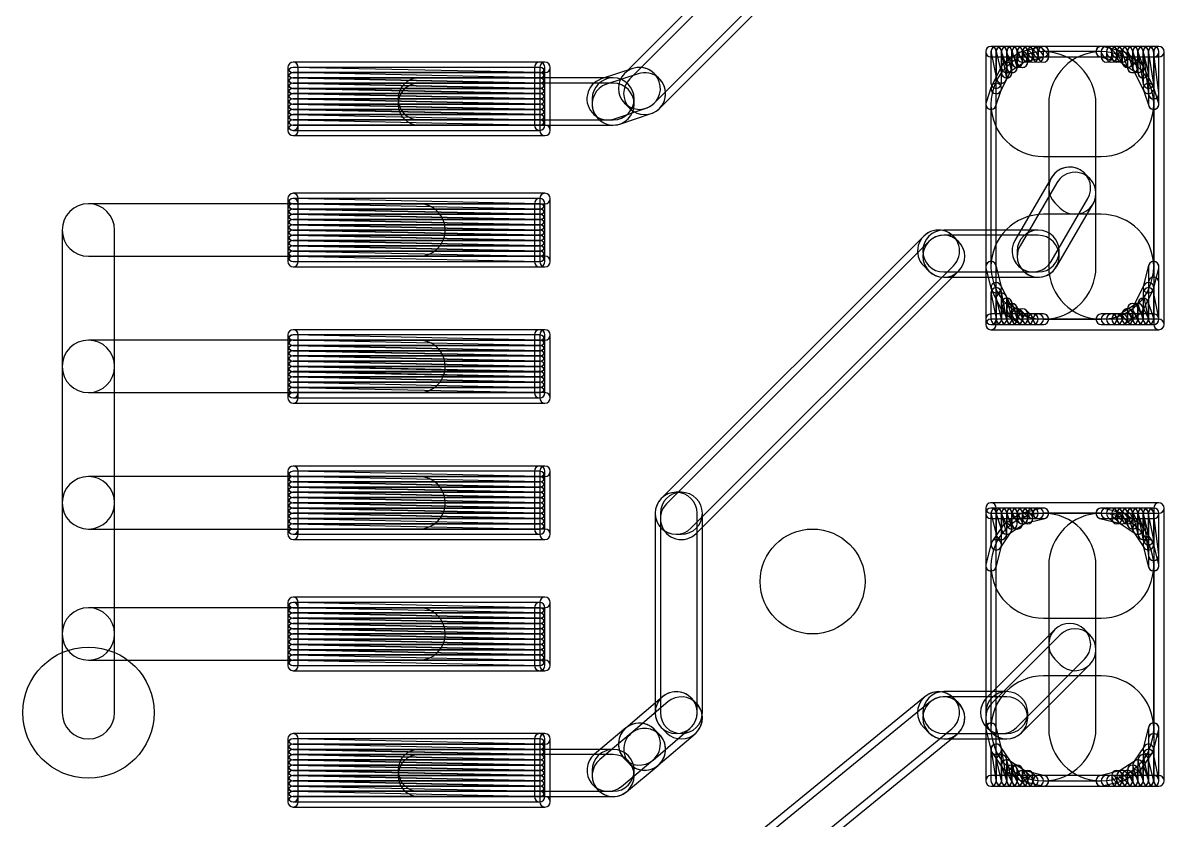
# Model space of a CAD drawing. Extents: x 2.7 to 76.1, y 3.1 to 47.6.
# Drawn here: x 12.38 to 17.91, y 27.31 to 31.17 of the extents above; entities that cross this region are included whole.
import ezdxf

# ---------------------------------------------------------------- set-up
doc = ezdxf.new("R2010")
doc.units = 0

msp = doc.modelspace()

# ---------------------------------------------------------------- linework, layer by layer
for points in [[(16.56514, 32.19333), (15.29514, 30.92333, 1), (15.438855, 30.779615), (16.708855, 32.049615, 1)], [(15.464255, 30.754215), (16.734255, 32.024215, 1), (16.59054, 32.16793), (15.32054, 30.89793, 1)], [(17.3228, 31.0547), (17.0688, 31.0547, 1), (17.0688, 31.00385), (17.3228, 31.00385, 1)], [(17.043375, 31.029275), (17.043375, 30.775275, 1), (17.094225, 30.775275), (17.094225, 31.029275, 1)], [(17.8816, 31.0547), (17.0688, 31.0547, 1), (17.0688, 31.00385), (17.8816, 31.00385, 1)], [(17.043375, 31.029275), (17.043375, 29.708475, 1), (17.094225, 29.708475), (17.094225, 31.029275, 1)], [(17.069265, 31.024285), (17.094665, 30.897285, 1), (17.14453, 30.90726), (17.11913, 31.03426, 1)], [(17.119625, 30.876875), (17.119625, 31.029275, 1), (17.068775, 31.029275), (17.068775, 30.876875, 1)], [(17.09493, 31.023105), (17.12033, 30.921505, 1), (17.169665, 30.93384), (17.144265, 31.03544, 1)], [(17.145025, 30.902275), (17.145025, 31.029275, 1), (17.094175, 31.029275), (17.094175, 30.902275, 1)], [(17.120875, 31.02123), (17.146275, 30.94503, 1), (17.19452, 30.961115), (17.16912, 31.037315, 1)], [(17.170425, 30.927675), (17.170425, 31.029275, 1), (17.119575, 31.029275), (17.119575, 30.927675, 1)], [(17.147655, 31.0179), (17.173055, 30.9671, 1), (17.21854, 30.989845), (17.19314, 31.040645, 1)], [(17.195825, 30.953075), (17.195825, 31.029275, 1), (17.144975, 31.029275), (17.144975, 30.953075, 1)], [(17.173055, 31.0179), (17.198455, 30.9671, 1), (17.24394, 30.989845), (17.21854, 31.040645, 1)], [(17.221225, 30.978475), (17.221225, 31.029275, 1), (17.170375, 31.029275), (17.170375, 30.978475, 1)], [(17.227365, 30.979205), (17.328965, 31.004605, 1), (17.31663, 31.05394), (17.21503, 31.02854, 1)], [(17.20322, 31.011295), (17.22862, 30.985895, 1), (17.264575, 31.02185), (17.239175, 31.04725, 1)], [(17.246625, 30.978475), (17.246625, 31.029275, 1), (17.195775, 31.029275), (17.195775, 30.978475, 1)], [(17.22862, 31.011295), (17.25402, 30.985895, 1), (17.289975, 31.02185), (17.264575, 31.04725, 1)], [(17.272025, 31.003875), (17.272025, 31.029275, 1), (17.221175, 31.029275), (17.221175, 31.003875, 1)], [(17.25402, 31.011295), (17.27942, 30.985895, 1), (17.315375, 31.02185), (17.289975, 31.04725, 1)], [(17.297425, 31.003875), (17.297425, 31.029275, 1), (17.246575, 31.029275), (17.246575, 31.003875, 1)], [(17.27942, 31.011295), (17.30482, 30.985895, 1), (17.340775, 31.02185), (17.315375, 31.04725, 1)], [(17.322825, 31.003875), (17.322825, 31.029275, 1), (17.271975, 31.029275), (17.271975, 31.003875, 1)], [(17.348225, 31.003875), (17.348225, 31.029275, 1), (17.297375, 31.029275), (17.297375, 31.003875, 1)], [(17.59603, 31.004605), (17.69763, 30.979205, 1), (17.709965, 31.02854), (17.608365, 31.05394, 1)], [(17.8562, 31.0547), (17.6022, 31.0547, 1), (17.6022, 31.00385), (17.8562, 31.00385, 1)], [(17.60962, 31.011295), (17.63502, 30.985895, 1), (17.670975, 31.02185), (17.645575, 31.04725, 1)], [(17.653025, 31.003875), (17.653025, 31.029275, 1), (17.602175, 31.029275), (17.602175, 31.003875, 1)], [(17.63502, 31.011295), (17.66042, 30.985895, 1), (17.696375, 31.02185), (17.670975, 31.04725, 1)], [(17.678425, 31.003875), (17.678425, 31.029275, 1), (17.627575, 31.029275), (17.627575, 31.003875, 1)], [(17.66042, 31.011295), (17.68582, 30.985895, 1), (17.721775, 31.02185), (17.696375, 31.04725, 1)], [(17.703825, 31.003875), (17.703825, 31.029275, 1), (17.652975, 31.029275), (17.652975, 31.003875, 1)], [(17.681055, 31.0179), (17.706455, 30.9671, 1), (17.75194, 30.989845), (17.72654, 31.040645, 1)], [(17.729225, 31.003875), (17.729225, 31.029275, 1), (17.678375, 31.029275), (17.678375, 31.003875, 1)], [(17.705075, 31.02123), (17.730475, 30.94503, 1), (17.77872, 30.961115), (17.75332, 31.037315, 1)], [(17.754625, 30.978475), (17.754625, 31.029275, 1), (17.703775, 31.029275), (17.703775, 30.978475, 1)], [(17.730475, 31.02123), (17.755875, 30.94503, 1), (17.80412, 30.961115), (17.77872, 31.037315, 1)], [(17.780025, 30.953075), (17.780025, 31.029275, 1), (17.729175, 31.029275), (17.729175, 30.953075, 1)], [(17.75533, 31.023105), (17.78073, 30.921505, 1), (17.830065, 30.93384), (17.804665, 31.03544, 1)], [(17.805425, 30.953075), (17.805425, 31.029275, 1), (17.754575, 31.029275), (17.754575, 30.953075, 1)], [(17.78032, 31.025095), (17.80572, 30.872695, 1), (17.855875, 30.88105), (17.830475, 31.03345, 1)], [(17.830825, 30.927675), (17.830825, 31.029275, 1), (17.779975, 31.029275), (17.779975, 30.927675, 1)], [(17.80557, 31.02612), (17.83097, 30.82292, 1), (17.881425, 30.829225), (17.856025, 31.032425, 1)], [(17.856225, 30.876875), (17.856225, 31.029275, 1), (17.805375, 31.029275), (17.805375, 30.876875, 1)], [(17.881625, 30.826075), (17.881625, 31.029275, 1), (17.830775, 31.029275), (17.830775, 30.826075, 1)], [(17.881625, 30.775275), (17.881625, 31.029275, 1), (17.830775, 31.029275), (17.830775, 30.775275, 1)], [(17.907025, 29.708475), (17.907025, 31.029275, 1), (17.856175, 31.029275), (17.856175, 29.708475, 1)], [(17.6022, 31.0293), (17.3228, 31.0293, 1), (17.3228, 30.52125), (17.6022, 30.52125, 1)], [(17.068775, 30.775275), (17.068775, 29.987875, 1), (17.576825, 29.987875), (17.576825, 30.775275, 1)], [(17.1591, 30.93192), (17.2353, 30.98272, 1), (17.207095, 31.025025), (17.130895, 30.974225, 1)], [(17.856225, 29.987875), (17.856225, 30.775275, 1), (17.348175, 30.775275), (17.348175, 29.987875, 1)], [(17.689695, 30.98272), (17.765895, 30.93192, 1), (17.7941, 30.974225), (17.7179, 31.025025, 1)], [(14.88494, 30.92769), (13.69114, 30.95309, 1), (13.690055, 30.902255), (14.883855, 30.876855, 1)], [(14.8844, 30.9785), (13.6906, 30.9785, 1), (13.6906, 30.92765), (14.8844, 30.92765, 1)], [(13.665175, 30.953075), (13.665175, 30.673675, 1), (13.716025, 30.673675), (13.716025, 30.953075, 1)], [(14.9098, 30.9785), (13.6906, 30.9785, 1), (13.6906, 30.92765), (14.9098, 30.92765, 1)], [(13.665175, 30.953075), (13.665175, 30.648275, 1), (13.716025, 30.648275), (13.716025, 30.953075, 1)], [(13.6906, 30.90225), (14.8844, 30.90225, 1), (14.8844, 30.9531), (13.6906, 30.9531, 1)], [(14.909825, 30.673675), (14.909825, 30.953075, 1), (14.858975, 30.953075), (14.858975, 30.673675, 1)], [(14.935225, 30.648275), (14.935225, 30.953075, 1), (14.884375, 30.953075), (14.884375, 30.648275, 1)], [(15.33486, 30.94788), (15.18246, 30.89708, 1), (15.246735, 30.704265), (15.399135, 30.755065, 1)], [(15.464255, 30.89793), (15.438855, 30.92333, 1), (15.29514, 30.779615), (15.32054, 30.754215, 1)], [(17.11694, 30.8401), (17.16774, 30.9417, 1), (17.122255, 30.964445), (17.071455, 30.862845, 1)], [(17.757255, 30.9417), (17.808055, 30.8401, 1), (17.85354, 30.862845), (17.80274, 30.964445, 1)], [(14.88494, 30.90229), (13.69114, 30.92769, 1), (13.690055, 30.876855), (14.883855, 30.851455, 1)], [(14.88494, 30.87689), (13.69114, 30.90229, 1), (13.690055, 30.851455), (14.883855, 30.826055, 1)], [(13.6906, 30.87685), (14.8844, 30.87685, 1), (14.8844, 30.9277), (13.6906, 30.9277, 1)], [(13.6906, 30.85145), (14.8844, 30.85145, 1), (14.8844, 30.9023), (13.6906, 30.9023, 1)], [(15.24, 30.9023), (14.3002, 30.9023, 1), (14.3002, 30.69905), (15.24, 30.69905, 1)], [(15.272135, 30.678865), (15.424535, 30.729665, 1), (15.36026, 30.92248), (15.20786, 30.87168, 1)], [(15.341625, 30.775275), (15.341625, 30.800675, 1), (15.138375, 30.800675), (15.138375, 30.775275, 1)], [(14.88494, 30.85149), (13.69114, 30.87689, 1), (13.690055, 30.826055), (14.883855, 30.800655, 1)], [(14.88494, 30.82609), (13.69114, 30.85149, 1), (13.690055, 30.800655), (14.883855, 30.775255, 1)], [(13.6906, 30.82605), (14.8844, 30.82605, 1), (14.8844, 30.8769), (13.6906, 30.8769, 1)], [(13.6906, 30.80065), (14.8844, 30.80065, 1), (14.8844, 30.8515), (13.6906, 30.8515, 1)], [(14.3002, 30.67365), (15.24, 30.67365, 1), (15.24, 30.8769), (14.3002, 30.8769, 1)], [(17.09292, 30.76723), (17.11832, 30.84343, 1), (17.070075, 30.859515), (17.044675, 30.783315, 1)], [(17.806675, 30.84343), (17.832075, 30.76723, 1), (17.88032, 30.783315), (17.85492, 30.859515, 1)], [(14.88494, 30.80069), (13.69114, 30.82609, 1), (13.690055, 30.775255), (14.883855, 30.749855, 1)], [(14.88494, 30.77529), (13.69114, 30.80069, 1), (13.690055, 30.749855), (14.883855, 30.724455, 1)], [(14.88494, 30.74989), (13.69114, 30.77529, 1), (13.690055, 30.724455), (14.883855, 30.699055, 1)], [(13.6906, 30.77525), (14.8844, 30.77525, 1), (14.8844, 30.8261), (13.6906, 30.8261, 1)], [(13.6906, 30.74985), (14.8844, 30.74985, 1), (14.8844, 30.8007), (13.6906, 30.8007, 1)], [(14.8844, 30.8007), (13.6906, 30.8007, 1), (13.6906, 30.74985), (14.8844, 30.74985, 1)], [(13.6906, 30.74985), (14.8844, 30.74985, 1), (14.8844, 30.8007), (13.6906, 30.8007, 1)], [(13.6906, 30.72445), (14.8844, 30.72445, 1), (14.8844, 30.7753), (13.6906, 30.7753, 1)], [(14.88494, 30.72449), (13.69114, 30.74989, 1), (13.690055, 30.699055), (14.883855, 30.673655, 1)], [(13.6906, 30.69905), (14.8844, 30.69905, 1), (14.8844, 30.7499), (13.6906, 30.7499, 1)], [(13.6906, 30.67365), (14.8844, 30.67365, 1), (14.8844, 30.7245), (13.6906, 30.7245, 1)], [(13.6906, 30.64825), (14.8844, 30.64825, 1), (14.8844, 30.6991), (13.6906, 30.6991, 1)], [(13.6906, 30.62285), (14.9098, 30.62285, 1), (14.9098, 30.6737), (13.6906, 30.6737, 1)], [(17.362015, 30.42008), (17.184215, 30.11528, 1), (17.35978, 30.012865), (17.53758, 30.317665, 1)], [(17.38518, 29.987465), (17.56298, 30.292265, 1), (17.387415, 30.39468), (17.209615, 30.08988, 1)], [(17.547055, 30.41533), (17.521655, 30.44073, 1), (17.37794, 30.297015), (17.40334, 30.271615, 1)], [(14.9098, 30.3435), (13.6906, 30.3435, 1), (13.6906, 30.29265), (14.9098, 30.29265, 1)], [(13.665175, 30.318075), (13.665175, 30.013275, 1), (13.716025, 30.013275), (13.716025, 30.318075, 1)], [(14.935225, 30.013275), (14.935225, 30.318075, 1), (14.884375, 30.318075), (14.884375, 30.013275, 1)], [(12.572975, 30.165675), (12.572975, 29.505275, 1), (12.827025, 29.505275), (12.827025, 30.165675, 1)], [(14.3002, 30.2927), (12.7, 30.2927, 1), (12.7, 30.03865), (14.3002, 30.03865, 1)], [(14.88494, 30.29269), (13.69114, 30.31809, 1), (13.690055, 30.267255), (14.883855, 30.241855, 1)], [(14.88494, 30.26729), (13.69114, 30.29269, 1), (13.690055, 30.241855), (14.883855, 30.216455, 1)], [(13.6906, 30.26725), (14.8844, 30.26725, 1), (14.8844, 30.3181), (13.6906, 30.3181, 1)], [(14.8844, 30.3181), (13.6906, 30.3181, 1), (13.6906, 30.26725), (14.8844, 30.26725, 1)], [(13.665175, 30.292675), (13.665175, 30.013275, 1), (13.716025, 30.013275), (13.716025, 30.292675, 1)], [(13.6906, 30.24185), (14.8844, 30.24185, 1), (14.8844, 30.2927), (13.6906, 30.2927, 1)], [(14.909825, 30.013275), (14.909825, 30.292675, 1), (14.858975, 30.292675), (14.858975, 30.013275, 1)], [(14.88494, 30.24189), (13.69114, 30.26729, 1), (13.690055, 30.216455), (14.883855, 30.191055, 1)], [(14.88494, 30.21649), (13.69114, 30.24189, 1), (13.690055, 30.191055), (14.883855, 30.165655, 1)], [(13.6906, 30.21645), (14.8844, 30.21645, 1), (14.8844, 30.2673), (13.6906, 30.2673, 1)], [(13.6906, 30.19105), (14.8844, 30.19105, 1), (14.8844, 30.2419), (13.6906, 30.2419, 1)], [(17.3228, 29.73385), (17.6022, 29.73385, 1), (17.6022, 30.2419), (17.3228, 30.2419, 1)], [(14.88494, 30.19109), (13.69114, 30.21649, 1), (13.690055, 30.165655), (14.883855, 30.140255, 1)], [(14.88494, 30.16569), (13.69114, 30.19109, 1), (13.690055, 30.140255), (14.883855, 30.114855, 1)], [(14.88494, 30.14029), (13.69114, 30.16569, 1), (13.690055, 30.114855), (14.883855, 30.089455, 1)], [(13.6906, 30.16565), (14.8844, 30.16565, 1), (14.8844, 30.2165), (13.6906, 30.2165, 1)], [(13.6906, 30.14025), (14.8844, 30.14025, 1), (14.8844, 30.1911), (13.6906, 30.1911, 1)], [(13.6906, 30.11485), (14.8844, 30.11485, 1), (14.8844, 30.1657), (13.6906, 30.1657, 1)], [(16.74294, 30.13593), (15.47294, 28.86593, 1), (15.616655, 28.722215), (16.886655, 29.992215, 1)], [(16.912055, 30.11053), (16.886655, 30.13593, 1), (16.74294, 29.992215), (16.76834, 29.966815, 1)], [(17.2974, 30.1657), (16.8402, 30.1657, 1), (16.8402, 29.96245), (17.2974, 29.96245, 1)], [(17.399025, 30.038675), (17.399025, 30.064075, 1), (17.195775, 30.064075), (17.195775, 30.038675, 1)], [(14.88494, 30.11489), (13.69114, 30.14029, 1), (13.690055, 30.089455), (14.883855, 30.064055, 1)], [(14.88494, 30.08949), (13.69114, 30.11489, 1), (13.690055, 30.064055), (14.883855, 30.038655, 1)], [(13.6906, 30.08945), (14.8844, 30.08945, 1), (14.8844, 30.1403), (13.6906, 30.1403, 1)], [(13.6906, 30.06405), (14.8844, 30.06405, 1), (14.8844, 30.1149), (13.6906, 30.1149, 1)], [(15.642055, 28.696815), (16.912055, 29.966815, 1), (16.76834, 30.11053), (15.49834, 28.84053, 1)], [(16.8402, 29.93705), (17.2974, 29.93705, 1), (17.2974, 30.1403), (16.8402, 30.1403, 1)], [(14.88494, 30.06409), (13.69114, 30.08949, 1), (13.690055, 30.038655), (14.883855, 30.013255, 1)], [(13.6906, 30.03865), (14.8844, 30.03865, 1), (14.8844, 30.0895), (13.6906, 30.0895, 1)], [(13.6906, 30.01325), (14.8844, 30.01325, 1), (14.8844, 30.0641), (13.6906, 30.0641, 1)], [(13.6906, 29.98785), (14.8844, 29.98785, 1), (14.8844, 30.0387), (13.6906, 30.0387, 1)], [(13.6906, 29.98785), (14.9098, 29.98785, 1), (14.9098, 30.0387), (13.6906, 30.0387, 1)], [(17.118865, 29.89244), (17.093465, 29.99404, 1), (17.04413, 29.981705), (17.06953, 29.880105, 1)], [(17.043375, 29.987875), (17.043375, 29.733875, 1), (17.094225, 29.733875), (17.094225, 29.987875, 1)], [(17.83153, 29.99404), (17.80613, 29.89244, 1), (17.855465, 29.880105), (17.880865, 29.981705, 1)], [(17.881625, 29.733875), (17.881625, 29.987875, 1), (17.830775, 29.987875), (17.830775, 29.733875, 1)], [(17.16774, 29.796045), (17.11694, 29.897645, 1), (17.071455, 29.8749), (17.122255, 29.7733, 1)], [(17.808055, 29.897645), (17.757255, 29.796045, 1), (17.80274, 29.7733), (17.85354, 29.8749, 1)], [(17.881625, 29.733875), (17.881625, 29.911675, 1), (17.830775, 29.911675), (17.830775, 29.733875, 1)], [(17.069265, 29.855885), (17.094665, 29.728885, 1), (17.14453, 29.73886), (17.11913, 29.86586, 1)], [(17.119625, 29.733875), (17.119625, 29.860875, 1), (17.068775, 29.860875), (17.068775, 29.733875, 1)], [(17.09493, 29.829305), (17.12033, 29.727705, 1), (17.169665, 29.74004), (17.144265, 29.84164, 1)], [(17.145025, 29.733875), (17.145025, 29.835475, 1), (17.094175, 29.835475), (17.094175, 29.733875, 1)], [(17.120875, 29.80203), (17.146275, 29.72583, 1), (17.19452, 29.741915), (17.16912, 29.818115, 1)], [(17.170425, 29.733875), (17.170425, 29.810075, 1), (17.119575, 29.810075), (17.119575, 29.733875, 1)], [(17.781275, 29.80203), (17.806675, 29.72583, 1), (17.85492, 29.741915), (17.82952, 29.818115, 1)], [(17.830825, 29.733875), (17.830825, 29.810075, 1), (17.779975, 29.810075), (17.779975, 29.733875, 1)], [(17.805865, 29.855885), (17.831265, 29.728885, 1), (17.88113, 29.73886), (17.85573, 29.86586, 1)], [(17.856225, 29.733875), (17.856225, 29.860875, 1), (17.805375, 29.860875), (17.805375, 29.733875, 1)], [(17.2353, 29.755025), (17.1591, 29.805825, 1), (17.130895, 29.76352), (17.207095, 29.71272, 1)], [(17.147655, 29.7733), (17.173055, 29.7225, 1), (17.21854, 29.745245), (17.19314, 29.796045, 1)], [(17.195825, 29.733875), (17.195825, 29.784675, 1), (17.144975, 29.784675), (17.144975, 29.733875, 1)], [(17.17782, 29.741295), (17.20322, 29.715895, 1), (17.239175, 29.75185), (17.213775, 29.77725, 1)], [(17.221225, 29.733875), (17.221225, 29.759275, 1), (17.170375, 29.759275), (17.170375, 29.733875, 1)], [(17.20322, 29.741295), (17.22862, 29.715895, 1), (17.264575, 29.75185), (17.239175, 29.77725, 1)], [(17.246625, 29.733875), (17.246625, 29.759275, 1), (17.195775, 29.759275), (17.195775, 29.733875, 1)], [(17.765895, 29.805825), (17.689695, 29.755025, 1), (17.7179, 29.71272), (17.7941, 29.76352, 1)], [(17.71122, 29.741295), (17.73662, 29.715895, 1), (17.772575, 29.75185), (17.747175, 29.77725, 1)], [(17.754625, 29.733875), (17.754625, 29.759275, 1), (17.703775, 29.759275), (17.703775, 29.733875, 1)], [(17.731855, 29.7733), (17.757255, 29.7225, 1), (17.80274, 29.745245), (17.77734, 29.796045, 1)], [(17.780025, 29.733875), (17.780025, 29.784675, 1), (17.729175, 29.784675), (17.729175, 29.733875, 1)], [(17.757255, 29.7733), (17.782655, 29.7225, 1), (17.82814, 29.745245), (17.80274, 29.796045, 1)], [(17.805425, 29.733875), (17.805425, 29.784675, 1), (17.754575, 29.784675), (17.754575, 29.733875, 1)], [(17.0688, 29.70845), (17.3228, 29.70845, 1), (17.3228, 29.7593), (17.0688, 29.7593, 1)], [(17.0688, 29.68305), (17.8816, 29.68305, 1), (17.8816, 29.7339), (17.0688, 29.7339, 1)], [(17.3228, 29.7593), (17.2212, 29.7593, 1), (17.2212, 29.70845), (17.3228, 29.70845, 1)], [(17.2466, 29.70845), (17.272, 29.70845, 1), (17.272, 29.7593), (17.2466, 29.7593, 1)], [(17.272, 29.70845), (17.2974, 29.70845, 1), (17.2974, 29.7593), (17.272, 29.7593, 1)], [(17.2974, 29.70845), (17.3228, 29.70845, 1), (17.3228, 29.7593), (17.2974, 29.7593, 1)], [(17.7038, 29.7593), (17.6022, 29.7593, 1), (17.6022, 29.70845), (17.7038, 29.70845, 1)], [(17.6022, 29.70845), (17.8562, 29.70845, 1), (17.8562, 29.7593), (17.6022, 29.7593, 1)], [(17.6276, 29.70845), (17.653, 29.70845, 1), (17.653, 29.7593), (17.6276, 29.7593, 1)], [(17.653, 29.70845), (17.6784, 29.70845, 1), (17.6784, 29.7593), (17.653, 29.7593, 1)], [(17.6784, 29.70845), (17.7038, 29.70845, 1), (17.7038, 29.7593), (17.6784, 29.7593, 1)], [(17.7038, 29.70845), (17.7292, 29.70845, 1), (17.7292, 29.7593), (17.7038, 29.7593, 1)], [(14.8844, 29.6831), (13.6906, 29.6831, 1), (13.6906, 29.63225), (14.8844, 29.63225, 1)], [(13.665175, 29.657675), (13.665175, 29.378275, 1), (13.716025, 29.378275), (13.716025, 29.657675, 1)], [(14.9098, 29.6831), (13.6906, 29.6831, 1), (13.6906, 29.63225), (14.9098, 29.63225, 1)], [(13.665175, 29.657675), (13.665175, 29.352875, 1), (13.716025, 29.352875), (13.716025, 29.657675, 1)], [(14.909825, 29.378275), (14.909825, 29.657675, 1), (14.858975, 29.657675), (14.858975, 29.378275, 1)], [(14.935225, 29.352875), (14.935225, 29.657675, 1), (14.884375, 29.657675), (14.884375, 29.352875, 1)], [(12.572975, 29.505275), (12.572975, 28.844875, 1), (12.827025, 28.844875), (12.827025, 29.505275, 1)], [(14.3002, 29.6323), (12.7, 29.6323, 1), (12.7, 29.37825), (14.3002, 29.37825, 1)], [(14.88494, 29.63229), (13.69114, 29.65769, 1), (13.690055, 29.606855), (14.883855, 29.581455, 1)], [(14.88494, 29.60689), (13.69114, 29.63229, 1), (13.690055, 29.581455), (14.883855, 29.556055, 1)], [(13.6906, 29.60685), (14.8844, 29.60685, 1), (14.8844, 29.6577), (13.6906, 29.6577, 1)], [(13.6906, 29.58145), (14.8844, 29.58145, 1), (14.8844, 29.6323), (13.6906, 29.6323, 1)], [(14.88494, 29.58149), (13.69114, 29.60689, 1), (13.690055, 29.556055), (14.883855, 29.530655, 1)], [(14.88494, 29.55609), (13.69114, 29.58149, 1), (13.690055, 29.530655), (14.883855, 29.505255, 1)], [(13.6906, 29.55605), (14.8844, 29.55605, 1), (14.8844, 29.6069), (13.6906, 29.6069, 1)], [(13.6906, 29.53065), (14.8844, 29.53065, 1), (14.8844, 29.5815), (13.6906, 29.5815, 1)], [(14.88494, 29.53069), (13.69114, 29.55609, 1), (13.690055, 29.505255), (14.883855, 29.479855, 1)], [(14.88494, 29.50529), (13.69114, 29.53069, 1), (13.690055, 29.479855), (14.883855, 29.454455, 1)], [(14.88494, 29.47989), (13.69114, 29.50529, 1), (13.690055, 29.454455), (14.883855, 29.429055, 1)], [(13.6906, 29.50525), (14.8844, 29.50525, 1), (14.8844, 29.5561), (13.6906, 29.5561, 1)], [(13.6906, 29.47985), (14.8844, 29.47985, 1), (14.8844, 29.5307), (13.6906, 29.5307, 1)], [(13.6906, 29.45445), (14.8844, 29.45445, 1), (14.8844, 29.5053), (13.6906, 29.5053, 1)], [(14.88494, 29.45449), (13.69114, 29.47989, 1), (13.690055, 29.429055), (14.883855, 29.403655, 1)], [(14.88494, 29.42909), (13.69114, 29.45449, 1), (13.690055, 29.403655), (14.883855, 29.378255, 1)], [(13.6906, 29.42905), (14.8844, 29.42905, 1), (14.8844, 29.4799), (13.6906, 29.4799, 1)], [(13.6906, 29.40365), (14.8844, 29.40365, 1), (14.8844, 29.4545), (13.6906, 29.4545, 1)], [(13.6906, 29.37825), (14.8844, 29.37825, 1), (14.8844, 29.4291), (13.6906, 29.4291, 1)], [(14.8844, 29.4291), (13.6906, 29.4291, 1), (13.6906, 29.37825), (14.8844, 29.37825, 1)], [(13.6906, 29.37825), (14.8844, 29.37825, 1), (14.8844, 29.4291), (13.6906, 29.4291, 1)], [(13.6906, 29.35285), (14.8844, 29.35285, 1), (14.8844, 29.4037), (13.6906, 29.4037, 1)], [(13.6906, 29.32745), (14.9098, 29.32745, 1), (14.9098, 29.3783), (13.6906, 29.3783, 1)], [(14.8844, 29.0227), (13.6906, 29.0227, 1), (13.6906, 28.97185), (14.8844, 28.97185, 1)], [(13.665175, 28.997275), (13.665175, 28.717875, 1), (13.716025, 28.717875), (13.716025, 28.997275, 1)], [(14.9098, 29.0227), (13.6906, 29.0227, 1), (13.6906, 28.97185), (14.9098, 28.97185, 1)], [(13.665175, 28.997275), (13.665175, 28.692475, 1), (13.716025, 28.692475), (13.716025, 28.997275, 1)], [(14.909825, 28.717875), (14.909825, 28.997275, 1), (14.858975, 28.997275), (14.858975, 28.717875, 1)], [(14.935225, 28.692475), (14.935225, 28.997275, 1), (14.884375, 28.997275), (14.884375, 28.692475, 1)], [(12.572975, 28.844875), (12.572975, 28.209875, 1), (12.827025, 28.209875), (12.827025, 28.844875, 1)], [(14.3002, 28.9719), (12.7, 28.9719, 1), (12.7, 28.71785), (14.3002, 28.71785, 1)], [(14.88494, 28.97189), (13.69114, 28.99729, 1), (13.690055, 28.946455), (14.883855, 28.921055, 1)], [(14.88494, 28.94649), (13.69114, 28.97189, 1), (13.690055, 28.921055), (14.883855, 28.895655, 1)], [(13.6906, 28.94645), (14.8844, 28.94645, 1), (14.8844, 28.9973), (13.6906, 28.9973, 1)], [(13.6906, 28.92105), (14.8844, 28.92105, 1), (14.8844, 28.9719), (13.6906, 28.9719, 1)], [(14.8844, 28.9719), (13.6906, 28.9719, 1), (13.6906, 28.92105), (14.8844, 28.92105, 1)], [(13.6906, 28.92105), (14.8844, 28.92105, 1), (14.8844, 28.9719), (13.6906, 28.9719, 1)], [(14.88494, 28.92109), (13.69114, 28.94649, 1), (13.690055, 28.895655), (14.883855, 28.870255, 1)], [(14.88494, 28.89569), (13.69114, 28.92109, 1), (13.690055, 28.870255), (14.883855, 28.844855, 1)], [(14.88494, 28.87029), (13.69114, 28.89569, 1), (13.690055, 28.844855), (14.883855, 28.819455, 1)], [(13.6906, 28.89565), (14.8844, 28.89565, 1), (14.8844, 28.9465), (13.6906, 28.9465, 1)], [(13.6906, 28.87025), (14.8844, 28.87025, 1), (14.8844, 28.9211), (13.6906, 28.9211, 1)], [(13.6906, 28.84485), (14.8844, 28.84485, 1), (14.8844, 28.8957), (13.6906, 28.8957, 1)], [(15.5702, 28.8957), (15.5448, 28.8957, 1), (15.5448, 28.69245), (15.5702, 28.69245, 1)], [(15.443175, 28.794075), (15.443175, 27.828875, 1), (15.646425, 27.828875), (15.646425, 28.794075, 1)], [(15.671825, 27.828875), (15.671825, 28.794075, 1), (15.468575, 28.794075), (15.468575, 27.828875, 1)], [(14.88494, 28.84489), (13.69114, 28.87029, 1), (13.690055, 28.819455), (14.883855, 28.794055, 1)], [(14.88494, 28.81949), (13.69114, 28.84489, 1), (13.690055, 28.794055), (14.883855, 28.768655, 1)], [(13.6906, 28.81945), (14.8844, 28.81945, 1), (14.8844, 28.8703), (13.6906, 28.8703, 1)], [(13.6906, 28.79405), (14.8844, 28.79405, 1), (14.8844, 28.8449), (13.6906, 28.8449, 1)], [(17.8816, 28.8449), (17.0688, 28.8449, 1), (17.0688, 28.79405), (17.8816, 28.79405, 1)], [(17.043375, 28.819475), (17.043375, 27.498675, 1), (17.094225, 27.498675), (17.094225, 28.819475, 1)], [(17.907025, 27.498675), (17.907025, 28.819475, 1), (17.856175, 28.819475), (17.856175, 27.498675, 1)], [(14.88494, 28.79409), (13.69114, 28.81949, 1), (13.690055, 28.768655), (14.883855, 28.743255, 1)], [(14.88494, 28.76869), (13.69114, 28.79409, 1), (13.690055, 28.743255), (14.883855, 28.717855, 1)], [(13.6906, 28.76865), (14.8844, 28.76865, 1), (14.8844, 28.8195), (13.6906, 28.8195, 1)], [(13.6906, 28.74325), (14.8844, 28.74325, 1), (14.8844, 28.7941), (13.6906, 28.7941, 1)], [(17.3228, 28.8195), (17.0688, 28.8195, 1), (17.0688, 28.76865), (17.3228, 28.76865, 1)], [(17.043375, 28.794075), (17.043375, 28.540075, 1), (17.094225, 28.540075), (17.094225, 28.794075, 1)], [(17.06953, 28.787905), (17.09493, 28.686305, 1), (17.144265, 28.69864), (17.118865, 28.80024, 1)], [(17.119625, 28.641675), (17.119625, 28.794075, 1), (17.068775, 28.794075), (17.068775, 28.641675, 1)], [(17.6022, 28.7941), (17.3228, 28.7941, 1), (17.3228, 28.28605), (17.6022, 28.28605, 1)], [(17.068775, 28.540075), (17.068775, 27.752675, 1), (17.576825, 27.752675), (17.576825, 28.540075, 1)], [(17.095475, 28.78603), (17.120875, 28.70983, 1), (17.16912, 28.725915), (17.14372, 28.802115, 1)], [(17.145025, 28.692475), (17.145025, 28.794075, 1), (17.094175, 28.794075), (17.094175, 28.692475, 1)], [(17.122255, 28.7827), (17.147655, 28.7319, 1), (17.19314, 28.754645), (17.16774, 28.805445, 1)], [(17.170425, 28.717875), (17.170425, 28.794075, 1), (17.119575, 28.794075), (17.119575, 28.717875, 1)], [(17.1591, 28.69672), (17.2353, 28.74752, 1), (17.207095, 28.789825), (17.130895, 28.739025, 1)], [(17.147655, 28.7827), (17.173055, 28.7319, 1), (17.21854, 28.754645), (17.19314, 28.805445, 1)], [(17.195825, 28.743275), (17.195825, 28.794075, 1), (17.144975, 28.794075), (17.144975, 28.743275, 1)], [(17.17782, 28.776095), (17.20322, 28.750695, 1), (17.239175, 28.78665), (17.213775, 28.81205, 1)], [(17.221225, 28.743275), (17.221225, 28.794075, 1), (17.170375, 28.794075), (17.170375, 28.743275, 1)], [(17.227365, 28.744005), (17.328965, 28.769405, 1), (17.31663, 28.81874), (17.21503, 28.79334, 1)], [(17.20322, 28.776095), (17.22862, 28.750695, 1), (17.264575, 28.78665), (17.239175, 28.81205, 1)], [(17.246625, 28.768675), (17.246625, 28.794075, 1), (17.195775, 28.794075), (17.195775, 28.768675, 1)], [(17.272025, 28.768675), (17.272025, 28.794075, 1), (17.221175, 28.794075), (17.221175, 28.768675, 1)], [(17.2466, 28.76865), (17.272, 28.76865, 1), (17.272, 28.8195), (17.2466, 28.8195, 1)], [(17.272, 28.76865), (17.2974, 28.76865, 1), (17.2974, 28.8195), (17.272, 28.8195, 1)], [(17.2974, 28.76865), (17.3228, 28.76865, 1), (17.3228, 28.8195), (17.2974, 28.8195, 1)], [(17.856225, 27.752675), (17.856225, 28.540075, 1), (17.348175, 28.540075), (17.348175, 27.752675, 1)], [(17.59603, 28.769405), (17.69763, 28.744005, 1), (17.709965, 28.79334), (17.608365, 28.81874, 1)], [(17.8562, 28.8195), (17.6022, 28.8195, 1), (17.6022, 28.76865), (17.8562, 28.76865, 1)], [(17.6276, 28.76865), (17.653, 28.76865, 1), (17.653, 28.8195), (17.6276, 28.8195, 1)], [(17.63502, 28.776095), (17.66042, 28.750695, 1), (17.696375, 28.78665), (17.670975, 28.81205, 1)], [(17.66042, 28.776095), (17.68582, 28.750695, 1), (17.721775, 28.78665), (17.696375, 28.81205, 1)], [(17.703825, 28.768675), (17.703825, 28.794075, 1), (17.652975, 28.794075), (17.652975, 28.768675, 1)], [(17.68582, 28.776095), (17.71122, 28.750695, 1), (17.747175, 28.78665), (17.721775, 28.81205, 1)], [(17.729225, 28.768675), (17.729225, 28.794075, 1), (17.678375, 28.794075), (17.678375, 28.768675, 1)], [(17.689695, 28.74752), (17.765895, 28.69672, 1), (17.7941, 28.739025), (17.7179, 28.789825, 1)], [(17.706455, 28.7827), (17.731855, 28.7319, 1), (17.77734, 28.754645), (17.75194, 28.805445, 1)], [(17.754625, 28.768675), (17.754625, 28.794075, 1), (17.703775, 28.794075), (17.703775, 28.768675, 1)], [(17.730475, 28.78603), (17.755875, 28.70983, 1), (17.80412, 28.725915), (17.77872, 28.802115, 1)], [(17.780025, 28.743275), (17.780025, 28.794075, 1), (17.729175, 28.794075), (17.729175, 28.743275, 1)], [(17.75533, 28.787905), (17.78073, 28.686305, 1), (17.830065, 28.69864), (17.804665, 28.80024, 1)], [(17.805425, 28.717875), (17.805425, 28.794075, 1), (17.754575, 28.794075), (17.754575, 28.717875, 1)], [(17.780465, 28.789085), (17.805865, 28.662085, 1), (17.85573, 28.67206), (17.83033, 28.79906, 1)], [(17.830825, 28.692475), (17.830825, 28.794075, 1), (17.779975, 28.794075), (17.779975, 28.692475, 1)], [(17.80557, 28.79092), (17.83097, 28.58772, 1), (17.881425, 28.594025), (17.856025, 28.797225, 1)], [(17.856225, 28.667075), (17.856225, 28.794075, 1), (17.805375, 28.794075), (17.805375, 28.667075, 1)], [(17.881625, 28.590875), (17.881625, 28.794075, 1), (17.830775, 28.794075), (17.830775, 28.590875, 1)], [(17.881625, 28.540075), (17.881625, 28.794075, 1), (17.830775, 28.794075), (17.830775, 28.540075, 1)], [(13.6906, 28.71785), (14.8844, 28.71785, 1), (14.8844, 28.7687), (13.6906, 28.7687, 1)], [(13.6906, 28.69245), (14.8844, 28.69245, 1), (14.8844, 28.7433), (13.6906, 28.7433, 1)], [(17.11535, 28.62757), (17.16615, 28.70377, 1), (17.123845, 28.731975), (17.073045, 28.655775, 1)], [(17.758845, 28.70377), (17.809645, 28.62757, 1), (17.85195, 28.655775), (17.80115, 28.731975, 1)], [(13.6906, 28.66705), (14.9098, 28.66705, 1), (14.9098, 28.7179), (13.6906, 28.7179, 1)], [(17.093465, 28.533905), (17.118865, 28.635505, 1), (17.06953, 28.64784), (17.04413, 28.54624, 1)], [(17.80613, 28.635505), (17.83153, 28.533905, 1), (17.880865, 28.54624), (17.855465, 28.64784, 1)], [(14.88494, 28.33689), (13.69114, 28.36229, 1), (13.690055, 28.311455), (14.883855, 28.286055, 1)], [(14.9098, 28.3877), (13.6906, 28.3877, 1), (13.6906, 28.33685), (14.9098, 28.33685, 1)], [(13.665175, 28.362275), (13.665175, 28.057475, 1), (13.716025, 28.057475), (13.716025, 28.362275, 1)], [(13.6906, 28.31145), (14.8844, 28.31145, 1), (14.8844, 28.3623), (13.6906, 28.3623, 1)], [(14.8844, 28.3623), (13.6906, 28.3623, 1), (13.6906, 28.31145), (14.8844, 28.31145, 1)], [(13.665175, 28.336875), (13.665175, 28.057475, 1), (13.716025, 28.057475), (13.716025, 28.336875, 1)], [(14.909825, 28.057475), (14.909825, 28.336875, 1), (14.858975, 28.336875), (14.858975, 28.057475, 1)], [(14.935225, 28.057475), (14.935225, 28.362275, 1), (14.884375, 28.362275), (14.884375, 28.057475, 1)], [(12.572975, 28.209875), (12.572975, 27.828875, 1), (12.827025, 27.828875), (12.827025, 28.209875, 1)], [(14.3002, 28.3369), (12.7, 28.3369, 1), (12.7, 28.08285), (14.3002, 28.08285, 1)], [(14.88494, 28.31149), (13.69114, 28.33689, 1), (13.690055, 28.286055), (14.883855, 28.260655, 1)], [(14.88494, 28.28609), (13.69114, 28.31149, 1), (13.690055, 28.260655), (14.883855, 28.235255, 1)], [(14.88494, 28.26069), (13.69114, 28.28609, 1), (13.690055, 28.235255), (14.883855, 28.209855, 1)], [(13.6906, 28.28605), (14.8844, 28.28605, 1), (14.8844, 28.3369), (13.6906, 28.3369, 1)], [(13.6906, 28.26065), (14.8844, 28.26065, 1), (14.8844, 28.3115), (13.6906, 28.3115, 1)], [(13.6906, 28.23525), (14.8844, 28.23525, 1), (14.8844, 28.2861), (13.6906, 28.2861, 1)], [(14.88494, 28.23529), (13.69114, 28.26069, 1), (13.690055, 28.209855), (14.883855, 28.184455, 1)], [(14.88494, 28.20989), (13.69114, 28.23529, 1), (13.690055, 28.184455), (14.883855, 28.159055, 1)], [(13.6906, 28.20985), (14.8844, 28.20985, 1), (14.8844, 28.2607), (13.6906, 28.2607, 1)], [(13.6906, 28.18445), (14.8844, 28.18445, 1), (14.8844, 28.2353), (13.6906, 28.2353, 1)], [(17.37794, 28.23093), (17.04774, 27.90073, 1), (17.191455, 27.757015), (17.521655, 28.087215, 1)], [(17.216855, 27.731615), (17.547055, 28.061815, 1), (17.40334, 28.20553), (17.07314, 27.87533, 1)], [(17.547055, 28.20553), (17.521655, 28.23093, 1), (17.37794, 28.087215), (17.40334, 28.061815, 1)], [(14.88494, 28.18449), (13.69114, 28.20989, 1), (13.690055, 28.159055), (14.883855, 28.133655, 1)], [(14.88494, 28.15909), (13.69114, 28.18449, 1), (13.690055, 28.133655), (14.883855, 28.108255, 1)], [(13.6906, 28.15905), (14.8844, 28.15905, 1), (14.8844, 28.2099), (13.6906, 28.2099, 1)], [(13.6906, 28.13365), (14.8844, 28.13365, 1), (14.8844, 28.1845), (13.6906, 28.1845, 1)], [(14.88494, 28.13369), (13.69114, 28.15909, 1), (13.690055, 28.108255), (14.883855, 28.082855, 1)], [(14.88494, 28.10829), (13.69114, 28.13369, 1), (13.690055, 28.082855), (14.883855, 28.057455, 1)], [(13.6906, 28.10825), (14.8844, 28.10825, 1), (14.8844, 28.1591), (13.6906, 28.1591, 1)], [(13.6906, 28.08285), (14.8844, 28.08285, 1), (14.8844, 28.1337), (13.6906, 28.1337, 1)], [(13.6906, 28.05745), (14.8844, 28.05745, 1), (14.8844, 28.1083), (13.6906, 28.1083, 1)], [(13.6906, 28.03205), (14.8844, 28.03205, 1), (14.8844, 28.0829), (13.6906, 28.0829, 1)], [(13.6906, 28.03205), (14.9098, 28.03205, 1), (14.9098, 28.0829), (13.6906, 28.0829, 1)], [(17.3228, 27.49865), (17.6022, 27.49865, 1), (17.6022, 28.0067), (17.3228, 28.0067, 1)], [(15.47866, 27.90603), (15.30086, 27.75363, 1), (15.433135, 27.599315), (15.610935, 27.751715, 1)], [(15.458535, 27.573915), (15.636335, 27.726315, 1), (15.50406, 27.88063), (15.32626, 27.72823, 1)], [(15.642055, 27.87533), (15.616655, 27.90073, 1), (15.47294, 27.757015), (15.49834, 27.731615, 1)], [(16.750445, 27.907525), (15.632845, 26.993125, 1), (15.76155, 26.83582), (16.87915, 27.75022, 1)], [(15.78695, 26.81042), (16.90455, 27.72482, 1), (16.775845, 27.882125), (15.658245, 26.967725, 1)], [(16.912055, 27.87533), (16.886655, 27.90073, 1), (16.74294, 27.757015), (16.76834, 27.731615, 1)], [(17.145, 27.9305), (16.8402, 27.9305, 1), (16.8402, 27.72725), (17.145, 27.72725, 1)], [(16.8402, 27.70185), (17.145, 27.70185, 1), (17.145, 27.9051), (16.8402, 27.9051, 1)], [(17.246625, 27.803475), (17.246625, 27.828875, 1), (17.043375, 27.828875), (17.043375, 27.803475, 1)], [(15.30194, 27.754545), (15.14954, 27.627545, 1), (15.279655, 27.4714), (15.432055, 27.5984, 1)], [(15.305055, 27.446), (15.457455, 27.573, 1), (15.32734, 27.729145), (15.17494, 27.602145, 1)], [(15.464255, 27.72293), (15.438855, 27.74833, 1), (15.29514, 27.604615), (15.32054, 27.579215, 1)], [(17.118865, 27.65724), (17.093465, 27.75884, 1), (17.04413, 27.746505), (17.06953, 27.644905, 1)], [(17.043375, 27.752675), (17.043375, 27.498675, 1), (17.094225, 27.498675), (17.094225, 27.752675, 1)], [(17.83153, 27.75884), (17.80613, 27.65724, 1), (17.855465, 27.644905), (17.880865, 27.746505, 1)], [(17.881625, 27.498675), (17.881625, 27.752675, 1), (17.830775, 27.752675), (17.830775, 27.498675, 1)], [(14.88494, 27.67649), (13.69114, 27.70189, 1), (13.690055, 27.651055), (14.883855, 27.625655, 1)], [(14.8844, 27.7273), (13.6906, 27.7273, 1), (13.6906, 27.67645), (14.8844, 27.67645, 1)], [(13.665175, 27.701875), (13.665175, 27.422475, 1), (13.716025, 27.422475), (13.716025, 27.701875, 1)], [(14.9098, 27.7273), (13.6906, 27.7273, 1), (13.6906, 27.67645), (14.9098, 27.67645, 1)], [(13.665175, 27.701875), (13.665175, 27.397075, 1), (13.716025, 27.397075), (13.716025, 27.701875, 1)], [(13.6906, 27.65105), (14.8844, 27.65105, 1), (14.8844, 27.7019), (13.6906, 27.7019, 1)], [(14.909825, 27.422475), (14.909825, 27.701875, 1), (14.858975, 27.701875), (14.858975, 27.422475, 1)], [(14.935225, 27.397075), (14.935225, 27.701875, 1), (14.884375, 27.701875), (14.884375, 27.397075, 1)], [(17.881625, 27.498675), (17.881625, 27.701875, 1), (17.830775, 27.701875), (17.830775, 27.498675, 1)], [(14.88494, 27.65109), (13.69114, 27.67649, 1), (13.690055, 27.625655), (14.883855, 27.600255, 1)], [(14.88494, 27.62569), (13.69114, 27.65109, 1), (13.690055, 27.600255), (14.883855, 27.574855, 1)], [(14.88494, 27.60029), (13.69114, 27.62569, 1), (13.690055, 27.574855), (14.883855, 27.549455, 1)], [(13.6906, 27.62565), (14.8844, 27.62565, 1), (14.8844, 27.6765), (13.6906, 27.6765, 1)], [(13.6906, 27.60025), (14.8844, 27.60025, 1), (14.8844, 27.6511), (13.6906, 27.6511, 1)], [(13.6906, 27.57485), (14.8844, 27.57485, 1), (14.8844, 27.6257), (13.6906, 27.6257, 1)], [(15.24, 27.6511), (14.3002, 27.6511, 1), (14.3002, 27.44785), (15.24, 27.44785, 1)], [(14.3002, 27.42245), (15.24, 27.42245, 1), (15.24, 27.6257), (14.3002, 27.6257, 1)], [(15.341625, 27.524075), (15.341625, 27.549475, 1), (15.138375, 27.549475), (15.138375, 27.524075, 1)], [(17.06912, 27.646895), (17.09452, 27.494495, 1), (17.144675, 27.50285), (17.119275, 27.65525, 1)], [(17.119625, 27.498675), (17.119625, 27.651075, 1), (17.068775, 27.651075), (17.068775, 27.498675, 1)], [(17.16615, 27.588975), (17.11535, 27.665175, 1), (17.073045, 27.63697), (17.123845, 27.56077, 1)], [(17.09493, 27.594105), (17.12033, 27.492505, 1), (17.169665, 27.50484), (17.144265, 27.60644, 1)], [(17.145025, 27.498675), (17.145025, 27.600275, 1), (17.094175, 27.600275), (17.094175, 27.498675, 1)], [(17.809645, 27.665175), (17.758845, 27.588975, 1), (17.80115, 27.56077), (17.85195, 27.63697, 1)], [(17.78073, 27.594105), (17.80613, 27.492505, 1), (17.855465, 27.50484), (17.830065, 27.60644, 1)], [(17.830825, 27.498675), (17.830825, 27.600275, 1), (17.779975, 27.600275), (17.779975, 27.498675, 1)], [(17.805865, 27.620685), (17.831265, 27.493685, 1), (17.88113, 27.50366), (17.85573, 27.63066, 1)], [(17.856225, 27.498675), (17.856225, 27.625675, 1), (17.805375, 27.625675), (17.805375, 27.498675, 1)], [(14.88494, 27.57489), (13.69114, 27.60029, 1), (13.690055, 27.549455), (14.883855, 27.524055, 1)], [(14.88494, 27.54949), (13.69114, 27.57489, 1), (13.690055, 27.524055), (14.883855, 27.498655, 1)], [(13.6906, 27.54945), (14.8844, 27.54945, 1), (14.8844, 27.6003), (13.6906, 27.6003, 1)], [(13.6906, 27.52405), (14.8844, 27.52405, 1), (14.8844, 27.5749), (13.6906, 27.5749, 1)], [(14.8844, 27.5749), (13.6906, 27.5749, 1), (13.6906, 27.52405), (14.8844, 27.52405, 1)], [(13.6906, 27.52405), (14.8844, 27.52405, 1), (14.8844, 27.5749), (13.6906, 27.5749, 1)], [(17.120875, 27.56683), (17.146275, 27.49063, 1), (17.19452, 27.506715), (17.16912, 27.582915, 1)], [(17.170425, 27.498675), (17.170425, 27.574875, 1), (17.119575, 27.574875), (17.119575, 27.498675, 1)], [(17.2353, 27.545225), (17.1591, 27.596025, 1), (17.130895, 27.55372), (17.207095, 27.50292, 1)], [(17.147655, 27.5381), (17.173055, 27.4873, 1), (17.21854, 27.510045), (17.19314, 27.560845, 1)], [(17.195825, 27.498675), (17.195825, 27.549475, 1), (17.144975, 27.549475), (17.144975, 27.498675, 1)], [(17.173055, 27.5381), (17.198455, 27.4873, 1), (17.24394, 27.510045), (17.21854, 27.560845, 1)], [(17.221225, 27.498675), (17.221225, 27.549475, 1), (17.170375, 27.549475), (17.170375, 27.498675, 1)], [(17.765895, 27.596025), (17.689695, 27.545225, 1), (17.7179, 27.50292), (17.7941, 27.55372, 1)], [(17.731855, 27.5381), (17.757255, 27.4873, 1), (17.80274, 27.510045), (17.77734, 27.560845, 1)], [(17.780025, 27.498675), (17.780025, 27.549475, 1), (17.729175, 27.549475), (17.729175, 27.498675, 1)], [(17.755875, 27.56683), (17.781275, 27.49063, 1), (17.82952, 27.506715), (17.80412, 27.582915, 1)], [(17.805425, 27.498675), (17.805425, 27.574875, 1), (17.754575, 27.574875), (17.754575, 27.498675, 1)], [(14.88494, 27.52409), (13.69114, 27.54949, 1), (13.690055, 27.498655), (14.883855, 27.473255, 1)], [(14.88494, 27.49869), (13.69114, 27.52409, 1), (13.690055, 27.473255), (14.883855, 27.447855, 1)], [(13.6906, 27.49865), (14.8844, 27.49865, 1), (14.8844, 27.5495), (13.6906, 27.5495, 1)], [(13.6906, 27.47325), (14.8844, 27.47325, 1), (14.8844, 27.5241), (13.6906, 27.5241, 1)], [(17.0688, 27.47325), (17.3228, 27.47325, 1), (17.3228, 27.5241), (17.0688, 27.5241, 1)], [(17.0688, 27.47325), (17.8816, 27.47325, 1), (17.8816, 27.5241), (17.0688, 27.5241, 1)], [(17.328965, 27.52334), (17.227365, 27.54874, 1), (17.21503, 27.499405), (17.31663, 27.474005, 1)], [(17.20322, 27.506095), (17.22862, 27.480695, 1), (17.264575, 27.51665), (17.239175, 27.54205, 1)], [(17.246625, 27.498675), (17.246625, 27.524075, 1), (17.195775, 27.524075), (17.195775, 27.498675, 1)], [(17.22862, 27.506095), (17.25402, 27.480695, 1), (17.289975, 27.51665), (17.264575, 27.54205, 1)], [(17.272025, 27.498675), (17.272025, 27.524075, 1), (17.221175, 27.524075), (17.221175, 27.498675, 1)], [(17.272, 27.47325), (17.2974, 27.47325, 1), (17.2974, 27.5241), (17.272, 27.5241, 1)], [(17.2974, 27.47325), (17.3228, 27.47325, 1), (17.3228, 27.5241), (17.2974, 27.5241, 1)], [(17.69763, 27.54874), (17.59603, 27.52334, 1), (17.608365, 27.474005), (17.709965, 27.499405, 1)], [(17.6022, 27.47325), (17.8562, 27.47325, 1), (17.8562, 27.5241), (17.6022, 27.5241, 1)], [(17.6276, 27.47325), (17.653, 27.47325, 1), (17.653, 27.5241), (17.6276, 27.5241, 1)], [(17.653, 27.47325), (17.6784, 27.47325, 1), (17.6784, 27.5241), (17.653, 27.5241, 1)], [(17.66042, 27.506095), (17.68582, 27.480695, 1), (17.721775, 27.51665), (17.696375, 27.54205, 1)], [(17.703825, 27.498675), (17.703825, 27.524075, 1), (17.652975, 27.524075), (17.652975, 27.498675, 1)], [(17.68582, 27.506095), (17.71122, 27.480695, 1), (17.747175, 27.51665), (17.721775, 27.54205, 1)], [(17.729225, 27.498675), (17.729225, 27.524075, 1), (17.678375, 27.524075), (17.678375, 27.498675, 1)], [(17.71122, 27.506095), (17.73662, 27.480695, 1), (17.772575, 27.51665), (17.747175, 27.54205, 1)], [(17.754625, 27.498675), (17.754625, 27.524075, 1), (17.703775, 27.524075), (17.703775, 27.498675, 1)], [(14.88494, 27.47329), (13.69114, 27.49869, 1), (13.690055, 27.447855), (14.883855, 27.422455, 1)], [(13.6906, 27.44785), (14.8844, 27.44785, 1), (14.8844, 27.4987), (13.6906, 27.4987, 1)], [(13.6906, 27.42245), (14.8844, 27.42245, 1), (14.8844, 27.4733), (13.6906, 27.4733, 1)], [(13.6906, 27.39705), (14.8844, 27.39705, 1), (14.8844, 27.4479), (13.6906, 27.4479, 1)], [(13.6906, 27.37165), (14.9098, 27.37165, 1), (14.9098, 27.4225), (13.6906, 27.4225, 1)]]:
    msp.add_lwpolyline(points, format="xyb", close=True)
for centre, radius in [((16.2052, 28.463875), 0.254), ((12.7, 27.828875), 0.3175)]:
    msp.add_circle(centre, radius)

doc.saveas('drawing.dxf')
